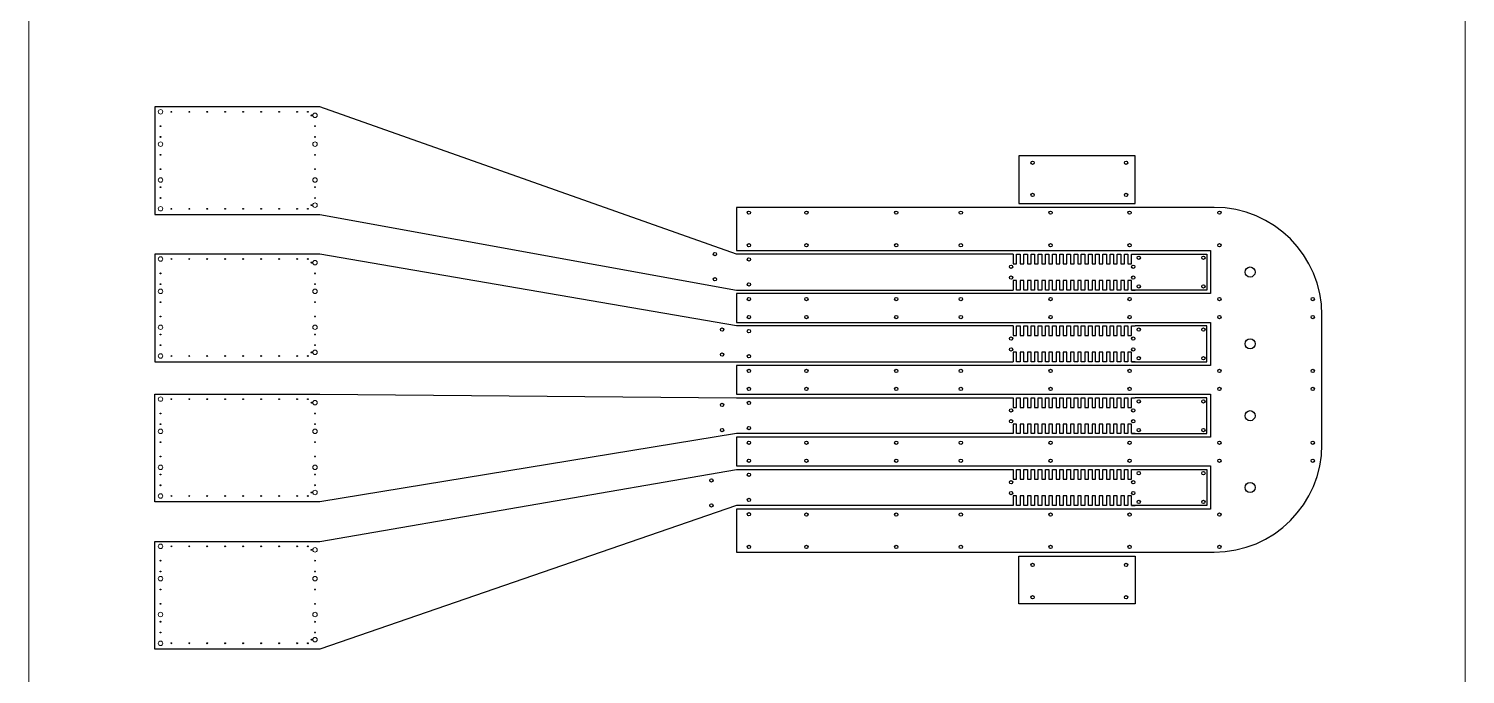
# Model space of a CAD drawing. Header units: millimetres. Extents: x 43.3 to 83.3, y 94.2 to 164.2.
# Drawn here: x 43.29 to 83.29, y 121.8 to 139.78 of the extents above; entities that cross this region are included whole.
import ezdxf

# ---------------------------------------------------------------- set-up
doc = ezdxf.new("R2010")
doc.units = ezdxf.units.MM
doc.layers.add('Foil', color=5, linetype='Continuous')

msp = doc.modelspace()

# ---------------------------------------------------------------- linework, layer by layer
at = {"layer": 'Foil', "linetype": 'Continuous', "lineweight": 0}
for p, q in [((43.292, 94.211), (43.292, 164.211)), ((83.292, 164.211), (83.292, 94.211))]:
    msp.add_line(p, q, dxfattribs=at)
at = {"layer": 'Foil'}
for p, q in [((51.4, 137.6), (46.8, 137.6)), ((46.8, 137.6), (46.8, 134.6)), ((63, 133.5), (51.4, 137.6)), ((74, 136.236), (70.857, 136.236)), ((70.857, 136.236), (70.857, 134.91)), ((74.1, 136.236), (74, 136.236)), ((74.1, 134.91), (74.1, 136.236)), ((70.5, 134.8), (63, 134.8)), ((63, 134.8), (63, 133.6)), ((74.2, 134.8), (70.5, 134.8)), ((70.857, 134.91), (74, 134.91)), ((74, 134.91), (74.1, 134.91)), ((76.2, 134.8), (74.2, 134.8)), ((76.3, 134.8), (76.2, 134.8)), ((46.8, 134.6), (51.4, 134.6)), ((51.4, 134.6), (63, 132.5)), ((63, 133.6), (76.1, 133.6)), ((76.1, 133.6), (76.2, 133.6)), ((76.2, 133.6), (76.2, 132.5)), ((51.4, 133.5), (46.8, 133.5)), ((46.8, 133.5), (46.8, 130.5)), ((63, 131.5), (51.4, 133.5)), ((67.6, 133.5), (63, 133.5)), ((70.4, 133.5), (67.6, 133.5)), ((70.7, 133.5), (70.4, 133.5)), ((70.7, 133.5), (70.7, 133.233)), ((70.7, 133.233), (70.8, 133.233)), ((70.8, 133.233), (70.8, 133.5)), ((70.8, 133.5), (70.9, 133.5)), ((70.9, 133.5), (70.9, 133.233)), ((70.9, 133.233), (71, 133.233)), ((71, 133.233), (71, 133.5)), ((71, 133.5), (71.1, 133.5)), ((71.1, 133.5), (71.1, 133.233)), ((71.1, 133.233), (71.2, 133.233)), ((71.2, 133.233), (71.2, 133.5)), ((71.2, 133.5), (71.3, 133.5)), ((71.3, 133.5), (71.3, 133.233)), ((71.3, 133.233), (71.4, 133.233)), ((71.4, 133.233), (71.4, 133.5)), ((71.4, 133.5), (71.5, 133.5)), ((71.5, 133.5), (71.5, 133.233)), ((71.5, 133.233), (71.6, 133.233)), ((71.6, 133.233), (71.6, 133.5)), ((71.6, 133.5), (71.7, 133.5)), ((71.7, 133.5), (71.7, 133.233)), ((71.7, 133.233), (71.8, 133.233)), ((71.8, 133.233), (71.8, 133.5)), ((71.8, 133.5), (71.9, 133.5)), ((71.9, 133.5), (71.9, 133.233)), ((71.9, 133.233), (72, 133.233)), ((72, 133.233), (72, 133.5)), ((72, 133.5), (72.1, 133.5)), ((72.1, 133.5), (72.1, 133.233)), ((72.1, 133.233), (72.2, 133.233)), ((72.2, 133.233), (72.2, 133.5)), ((72.2, 133.5), (72.3, 133.5)), ((72.3, 133.5), (72.3, 133.233)), ((72.3, 133.233), (72.4, 133.233)), ((72.4, 133.233), (72.4, 133.5)), ((72.4, 133.5), (72.5, 133.5)), ((72.5, 133.5), (72.5, 133.233)), ((72.5, 133.233), (72.6, 133.233)), ((72.6, 133.233), (72.6, 133.5)), ((72.6, 133.5), (72.7, 133.5)), ((72.7, 133.5), (72.7, 133.233)), ((72.7, 133.233), (72.8, 133.233)), ((72.8, 133.233), (72.8, 133.5)), ((72.8, 133.5), (72.9, 133.5)), ((72.9, 133.5), (72.9, 133.233)), ((72.9, 133.233), (73, 133.233)), ((73, 133.233), (73, 133.5)), ((73, 133.5), (73.1, 133.5)), ((73.1, 133.5), (73.1, 133.233)), ((73.1, 133.233), (73.2, 133.233)), ((73.2, 133.233), (73.2, 133.5)), ((73.2, 133.5), (73.3, 133.5)), ((73.3, 133.5), (73.3, 133.233)), ((73.3, 133.233), (73.4, 133.233)), ((73.4, 133.233), (73.4, 133.5)), ((73.4, 133.5), (73.5, 133.5)), ((73.5, 133.5), (73.5, 133.233)), ((73.5, 133.233), (73.6, 133.233)), ((73.6, 133.233), (73.6, 133.5)), ((73.6, 133.5), (73.7, 133.5)), ((73.7, 133.5), (73.7, 133.233)), ((73.7, 133.233), (73.8, 133.233)), ((73.8, 133.233), (73.8, 133.5)), ((73.8, 133.5), (73.9, 133.5)), ((73.9, 133.5), (73.9, 133.233)), ((73.9, 133.233), (74, 133.233)), ((74, 133.5), (74.1, 133.5)), ((74, 133.233), (74, 133.5)), ((74, 133.5), (74.1, 133.5)), ((74.1, 133.5), (76.1, 133.5)), ((76.1, 133.5), (76.1, 132.5)), ((63, 132.5), (63.9, 132.5)), ((76.2, 132.4), (63, 132.4)), ((63, 132.4), (63, 131.6)), ((63.9, 132.5), (67.6, 132.5)), ((67.6, 132.5), (70.4, 132.5)), ((70.4, 132.5), (70.7, 132.5)), ((70.8, 132.767), (70.7, 132.767)), ((70.7, 132.767), (70.7, 132.5)), ((70.8, 132.5), (70.8, 132.767)), ((70.9, 132.5), (70.8, 132.5)), ((71, 132.767), (70.9, 132.767)), ((70.9, 132.767), (70.9, 132.5)), ((71, 132.5), (71, 132.767)), ((71.1, 132.5), (71, 132.5)), ((71.2, 132.767), (71.1, 132.767)), ((71.1, 132.767), (71.1, 132.5)), ((71.2, 132.5), (71.2, 132.767)), ((71.3, 132.5), (71.2, 132.5)), ((71.4, 132.767), (71.3, 132.767)), ((71.3, 132.767), (71.3, 132.5)), ((71.4, 132.5), (71.4, 132.767)), ((71.5, 132.5), (71.4, 132.5)), ((71.6, 132.767), (71.5, 132.767)), ((71.5, 132.767), (71.5, 132.5)), ((71.6, 132.5), (71.6, 132.767)), ((71.7, 132.5), (71.6, 132.5)), ((71.8, 132.767), (71.7, 132.767)), ((71.7, 132.767), (71.7, 132.5)), ((71.8, 132.5), (71.8, 132.767)), ((71.9, 132.5), (71.8, 132.5)), ((72, 132.767), (71.9, 132.767)), ((71.9, 132.767), (71.9, 132.5)), ((72, 132.5), (72, 132.767)), ((72.1, 132.5), (72, 132.5)), ((72.2, 132.767), (72.1, 132.767)), ((72.1, 132.767), (72.1, 132.5)), ((72.2, 132.5), (72.2, 132.767)), ((72.3, 132.5), (72.2, 132.5)), ((72.4, 132.767), (72.3, 132.767)), ((72.3, 132.767), (72.3, 132.5)), ((72.4, 132.5), (72.4, 132.767)), ((72.5, 132.5), (72.4, 132.5)), ((72.6, 132.767), (72.5, 132.767)), ((72.5, 132.767), (72.5, 132.5)), ((72.6, 132.5), (72.6, 132.767)), ((72.7, 132.5), (72.6, 132.5)), ((72.8, 132.767), (72.7, 132.767)), ((72.7, 132.767), (72.7, 132.5)), ((72.8, 132.5), (72.8, 132.767)), ((72.9, 132.5), (72.8, 132.5)), ((73, 132.767), (72.9, 132.767)), ((72.9, 132.767), (72.9, 132.5)), ((73, 132.5), (73, 132.767)), ((73.1, 132.5), (73, 132.5)), ((73.2, 132.767), (73.1, 132.767)), ((73.1, 132.767), (73.1, 132.5)), ((73.2, 132.5), (73.2, 132.767)), ((73.3, 132.5), (73.2, 132.5)), ((73.4, 132.767), (73.3, 132.767)), ((73.3, 132.767), (73.3, 132.5)), ((73.4, 132.5), (73.4, 132.767)), ((73.5, 132.5), (73.4, 132.5)), ((73.6, 132.767), (73.5, 132.767)), ((73.5, 132.767), (73.5, 132.5)), ((73.6, 132.5), (73.6, 132.767)), ((73.7, 132.5), (73.6, 132.5)), ((73.8, 132.767), (73.7, 132.767)), ((73.7, 132.767), (73.7, 132.5)), ((73.8, 132.5), (73.8, 132.767)), ((73.9, 132.5), (73.8, 132.5)), ((74, 132.767), (73.9, 132.767)), ((73.9, 132.767), (73.9, 132.5)), ((74, 132.5), (74, 132.767)), ((74, 132.5), (74.1, 132.5)), ((74.1, 132.5), (74, 132.5)), ((76.1, 132.5), (74.1, 132.5)), ((76.2, 132.5), (76.2, 132.4)), ((79.3, 130.2), (79.3, 131.8)), ((63, 131.6), (76.1, 131.6)), ((64, 131.5), (63, 131.5)), ((67.6, 131.5), (64, 131.5)), ((70.4, 131.5), (67.6, 131.5)), ((70.7, 131.5), (70.4, 131.5)), ((70.7, 131.5), (70.7, 131.233)), ((70.7, 131.233), (70.8, 131.233)), ((70.8, 131.233), (70.8, 131.5)), ((70.8, 131.5), (70.9, 131.5)), ((70.9, 131.5), (70.9, 131.233)), ((70.9, 131.233), (71, 131.233)), ((71, 131.233), (71, 131.5)), ((71, 131.5), (71.1, 131.5)), ((71.1, 131.5), (71.1, 131.233)), ((71.1, 131.233), (71.2, 131.233)), ((71.2, 131.233), (71.2, 131.5)), ((71.2, 131.5), (71.3, 131.5)), ((71.3, 131.5), (71.3, 131.233)), ((71.3, 131.233), (71.4, 131.233)), ((71.4, 131.233), (71.4, 131.5)), ((71.4, 131.5), (71.5, 131.5)), ((71.5, 131.5), (71.5, 131.233)), ((71.5, 131.233), (71.6, 131.233)), ((71.6, 131.233), (71.6, 131.5)), ((71.6, 131.5), (71.7, 131.5)), ((71.7, 131.5), (71.7, 131.233)), ((71.7, 131.233), (71.8, 131.233)), ((71.8, 131.233), (71.8, 131.5)), ((71.8, 131.5), (71.9, 131.5)), ((71.9, 131.5), (71.9, 131.233)), ((71.9, 131.233), (72, 131.233)), ((72, 131.233), (72, 131.5)), ((72, 131.5), (72.1, 131.5)), ((72.1, 131.5), (72.1, 131.233)), ((72.1, 131.233), (72.2, 131.233)), ((72.2, 131.233), (72.2, 131.5)), ((72.2, 131.5), (72.3, 131.5)), ((72.3, 131.5), (72.3, 131.233)), ((72.3, 131.233), (72.4, 131.233)), ((72.4, 131.233), (72.4, 131.5)), ((72.4, 131.5), (72.5, 131.5)), ((72.5, 131.5), (72.5, 131.233)), ((72.5, 131.233), (72.6, 131.233)), ((72.6, 131.233), (72.6, 131.5)), ((72.6, 131.5), (72.7, 131.5)), ((72.7, 131.5), (72.7, 131.233)), ((72.7, 131.233), (72.8, 131.233)), ((72.8, 131.233), (72.8, 131.5)), ((72.8, 131.5), (72.9, 131.5)), ((72.9, 131.5), (72.9, 131.233)), ((72.9, 131.233), (73, 131.233)), ((73, 131.233), (73, 131.5)), ((73, 131.5), (73.1, 131.5)), ((73.1, 131.5), (73.1, 131.233)), ((73.1, 131.233), (73.2, 131.233)), ((73.2, 131.233), (73.2, 131.5)), ((73.2, 131.5), (73.3, 131.5)), ((73.3, 131.5), (73.3, 131.233)), ((73.3, 131.233), (73.4, 131.233)), ((73.4, 131.233), (73.4, 131.5)), ((73.4, 131.5), (73.5, 131.5)), ((73.5, 131.5), (73.5, 131.233)), ((73.5, 131.233), (73.6, 131.233)), ((73.6, 131.233), (73.6, 131.5)), ((73.6, 131.5), (73.7, 131.5)), ((73.7, 131.5), (73.7, 131.233)), ((73.7, 131.233), (73.8, 131.233)), ((73.8, 131.233), (73.8, 131.5)), ((73.8, 131.5), (73.9, 131.5)), ((73.9, 131.5), (73.9, 131.233)), ((73.9, 131.233), (74, 131.233)), ((74, 131.233), (74, 131.5)), ((74, 131.5), (74.1, 131.5)), ((76.1, 131.5), (74.1, 131.5)), ((76.1, 131.6), (76.2, 131.6)), ((76.1, 130.5), (76.1, 131.5)), ((76.2, 131.6), (76.2, 130.4)), ((46.8, 130.5), (51.4, 130.5)), ((51.4, 130.5), (63, 130.5)), ((63, 130.5), (63.9, 130.5)), ((76.2, 130.4), (63, 130.4)), ((63, 130.4), (63, 129.6)), ((63.9, 130.5), (67.6, 130.5)), ((67.6, 130.5), (70.4, 130.5)), ((70.4, 130.5), (70.7, 130.5)), ((70.8, 130.767), (70.7, 130.767)), ((70.7, 130.767), (70.7, 130.5)), ((70.8, 130.5), (70.8, 130.767)), ((70.9, 130.5), (70.8, 130.5)), ((71, 130.767), (70.9, 130.767)), ((70.9, 130.767), (70.9, 130.5)), ((71, 130.5), (71, 130.767)), ((71.1, 130.5), (71, 130.5)), ((71.2, 130.767), (71.1, 130.767)), ((71.1, 130.767), (71.1, 130.5)), ((71.2, 130.5), (71.2, 130.767)), ((71.3, 130.5), (71.2, 130.5)), ((71.4, 130.767), (71.3, 130.767)), ((71.3, 130.767), (71.3, 130.5)), ((71.4, 130.5), (71.4, 130.767)), ((71.5, 130.5), (71.4, 130.5)), ((71.6, 130.767), (71.5, 130.767)), ((71.5, 130.767), (71.5, 130.5)), ((71.6, 130.5), (71.6, 130.767)), ((71.7, 130.5), (71.6, 130.5)), ((71.8, 130.767), (71.7, 130.767)), ((71.7, 130.767), (71.7, 130.5)), ((71.8, 130.5), (71.8, 130.767)), ((71.9, 130.5), (71.8, 130.5)), ((72, 130.767), (71.9, 130.767)), ((71.9, 130.767), (71.9, 130.5)), ((72, 130.5), (72, 130.767)), ((72.1, 130.5), (72, 130.5)), ((72.2, 130.767), (72.1, 130.767)), ((72.1, 130.767), (72.1, 130.5)), ((72.2, 130.5), (72.2, 130.767)), ((72.3, 130.5), (72.2, 130.5)), ((72.4, 130.767), (72.3, 130.767)), ((72.3, 130.767), (72.3, 130.5)), ((72.4, 130.5), (72.4, 130.767)), ((72.5, 130.5), (72.4, 130.5)), ((72.6, 130.767), (72.5, 130.767)), ((72.5, 130.767), (72.5, 130.5)), ((72.6, 130.5), (72.6, 130.767)), ((72.7, 130.5), (72.6, 130.5)), ((72.8, 130.767), (72.7, 130.767)), ((72.7, 130.767), (72.7, 130.5)), ((72.8, 130.5), (72.8, 130.767)), ((72.9, 130.5), (72.8, 130.5)), ((73, 130.767), (72.9, 130.767)), ((72.9, 130.767), (72.9, 130.5)), ((73, 130.5), (73, 130.767)), ((73.1, 130.5), (73, 130.5)), ((73.2, 130.767), (73.1, 130.767)), ((73.1, 130.767), (73.1, 130.5)), ((73.2, 130.5), (73.2, 130.767)), ((73.3, 130.5), (73.2, 130.5)), ((73.4, 130.767), (73.3, 130.767)), ((73.3, 130.767), (73.3, 130.5)), ((73.4, 130.5), (73.4, 130.767)), ((73.5, 130.5), (73.4, 130.5)), ((73.6, 130.767), (73.5, 130.767)), ((73.5, 130.767), (73.5, 130.5)), ((73.6, 130.5), (73.6, 130.767)), ((73.7, 130.5), (73.6, 130.5)), ((73.8, 130.767), (73.7, 130.767)), ((73.7, 130.767), (73.7, 130.5)), ((73.8, 130.5), (73.8, 130.767)), ((73.9, 130.5), (73.8, 130.5)), ((74, 130.767), (73.9, 130.767)), ((73.9, 130.767), (73.9, 130.5)), ((74, 130.5), (74, 130.767)), ((74, 130.5), (74.1, 130.5)), ((74.1, 130.5), (74, 130.5)), ((74.1, 130.5), (76.1, 130.5)), ((79.3, 129.8), (79.3, 130.2)), ((79.3, 128.2), (79.3, 129.8)), ((46.8, 126.6), (46.8, 129.6)), ((46.8, 129.6), (51.4, 129.6)), ((51.4, 129.6), (63, 129.5)), ((63, 129.6), (76.1, 129.6)), ((63, 129.5), (67.6, 129.5)), ((67.6, 129.5), (70.4, 129.5)), ((70.4, 129.5), (70.7, 129.5)), ((70.7, 129.5), (70.7, 129.233)), ((70.7, 129.233), (70.8, 129.233)), ((70.8, 129.233), (70.8, 129.5)), ((70.8, 129.5), (70.9, 129.5)), ((70.9, 129.5), (70.9, 129.233)), ((70.9, 129.233), (71, 129.233)), ((71, 129.233), (71, 129.5)), ((71, 129.5), (71.1, 129.5)), ((71.1, 129.5), (71.1, 129.233)), ((71.1, 129.233), (71.2, 129.233)), ((71.2, 129.233), (71.2, 129.5)), ((71.2, 129.5), (71.3, 129.5)), ((71.3, 129.5), (71.3, 129.233)), ((71.3, 129.233), (71.4, 129.233)), ((71.4, 129.233), (71.4, 129.5)), ((71.4, 129.5), (71.5, 129.5)), ((71.5, 129.5), (71.5, 129.233)), ((71.5, 129.233), (71.6, 129.233)), ((71.6, 129.233), (71.6, 129.5)), ((71.6, 129.5), (71.7, 129.5)), ((71.7, 129.5), (71.7, 129.233)), ((71.7, 129.233), (71.8, 129.233)), ((71.8, 129.233), (71.8, 129.5)), ((71.8, 129.5), (71.9, 129.5)), ((71.9, 129.5), (71.9, 129.233)), ((71.9, 129.233), (72, 129.233)), ((72, 129.233), (72, 129.5)), ((72, 129.5), (72.1, 129.5)), ((72.1, 129.5), (72.1, 129.233)), ((72.1, 129.233), (72.2, 129.233)), ((72.2, 129.233), (72.2, 129.5)), ((72.2, 129.5), (72.3, 129.5)), ((72.3, 129.5), (72.3, 129.233)), ((72.3, 129.233), (72.4, 129.233)), ((72.4, 129.233), (72.4, 129.5)), ((72.4, 129.5), (72.5, 129.5)), ((72.5, 129.5), (72.5, 129.233)), ((72.5, 129.233), (72.6, 129.233)), ((72.6, 129.233), (72.6, 129.5)), ((72.6, 129.5), (72.7, 129.5)), ((72.7, 129.5), (72.7, 129.233)), ((72.7, 129.233), (72.8, 129.233)), ((72.8, 129.233), (72.8, 129.5)), ((72.8, 129.5), (72.9, 129.5)), ((72.9, 129.5), (72.9, 129.233)), ((72.9, 129.233), (73, 129.233)), ((73, 129.233), (73, 129.5)), ((73, 129.5), (73.1, 129.5)), ((73.1, 129.5), (73.1, 129.233)), ((73.1, 129.233), (73.2, 129.233)), ((73.2, 129.233), (73.2, 129.5)), ((73.2, 129.5), (73.3, 129.5)), ((73.3, 129.5), (73.3, 129.233)), ((73.3, 129.233), (73.4, 129.233)), ((73.4, 129.233), (73.4, 129.5)), ((73.4, 129.5), (73.5, 129.5)), ((73.5, 129.5), (73.5, 129.233)), ((73.5, 129.233), (73.6, 129.233)), ((73.6, 129.233), (73.6, 129.5)), ((73.6, 129.5), (73.7, 129.5)), ((73.7, 129.5), (73.7, 129.233)), ((73.7, 129.233), (73.8, 129.233)), ((73.8, 129.233), (73.8, 129.5)), ((73.8, 129.5), (73.9, 129.5)), ((73.9, 129.5), (73.9, 129.233)), ((73.9, 129.233), (74, 129.233)), ((74, 129.233), (74, 129.5)), ((74, 129.5), (74.1, 129.5)), ((76.1, 129.5), (74.1, 129.5)), ((76.1, 129.6), (76.2, 129.6)), ((76.1, 128.5), (76.1, 129.5)), ((76.2, 129.6), (76.2, 128.4)), ((63, 128.5), (51.4, 126.6)), ((63.9, 128.5), (63, 128.5)), ((76.2, 128.4), (63, 128.4)), ((63, 128.4), (63, 127.6)), ((67.6, 128.5), (63.9, 128.5)), ((70.4, 128.5), (67.6, 128.5)), ((70.7, 128.5), (70.4, 128.5)), ((70.8, 128.767), (70.7, 128.767)), ((70.7, 128.767), (70.7, 128.5)), ((70.8, 128.5), (70.8, 128.767)), ((70.9, 128.5), (70.8, 128.5)), ((71, 128.767), (70.9, 128.767)), ((70.9, 128.767), (70.9, 128.5)), ((71, 128.5), (71, 128.767)), ((71.1, 128.5), (71, 128.5)), ((71.2, 128.767), (71.1, 128.767)), ((71.1, 128.767), (71.1, 128.5)), ((71.2, 128.5), (71.2, 128.767)), ((71.3, 128.5), (71.2, 128.5)), ((71.4, 128.767), (71.3, 128.767)), ((71.3, 128.767), (71.3, 128.5)), ((71.4, 128.5), (71.4, 128.767)), ((71.5, 128.5), (71.4, 128.5)), ((71.6, 128.767), (71.5, 128.767)), ((71.5, 128.767), (71.5, 128.5)), ((71.6, 128.5), (71.6, 128.767)), ((71.7, 128.5), (71.6, 128.5)), ((71.8, 128.767), (71.7, 128.767)), ((71.7, 128.767), (71.7, 128.5)), ((71.8, 128.5), (71.8, 128.767)), ((71.9, 128.5), (71.8, 128.5)), ((72, 128.767), (71.9, 128.767)), ((71.9, 128.767), (71.9, 128.5)), ((72, 128.5), (72, 128.767)), ((72.1, 128.5), (72, 128.5)), ((72.2, 128.767), (72.1, 128.767)), ((72.1, 128.767), (72.1, 128.5)), ((72.2, 128.5), (72.2, 128.767)), ((72.3, 128.5), (72.2, 128.5)), ((72.4, 128.767), (72.3, 128.767)), ((72.3, 128.767), (72.3, 128.5)), ((72.4, 128.5), (72.4, 128.767)), ((72.5, 128.5), (72.4, 128.5)), ((72.6, 128.767), (72.5, 128.767)), ((72.5, 128.767), (72.5, 128.5)), ((72.6, 128.5), (72.6, 128.767)), ((72.7, 128.5), (72.6, 128.5)), ((72.8, 128.767), (72.7, 128.767)), ((72.7, 128.767), (72.7, 128.5)), ((72.8, 128.5), (72.8, 128.767)), ((72.9, 128.5), (72.8, 128.5)), ((73, 128.767), (72.9, 128.767)), ((72.9, 128.767), (72.9, 128.5)), ((73, 128.5), (73, 128.767)), ((73.1, 128.5), (73, 128.5)), ((73.2, 128.767), (73.1, 128.767)), ((73.1, 128.767), (73.1, 128.5)), ((73.2, 128.5), (73.2, 128.767)), ((73.3, 128.5), (73.2, 128.5)), ((73.4, 128.767), (73.3, 128.767)), ((73.3, 128.767), (73.3, 128.5)), ((73.4, 128.5), (73.4, 128.767)), ((73.5, 128.5), (73.4, 128.5)), ((73.6, 128.767), (73.5, 128.767)), ((73.5, 128.767), (73.5, 128.5)), ((73.6, 128.5), (73.6, 128.767)), ((73.7, 128.5), (73.6, 128.5)), ((73.8, 128.767), (73.7, 128.767)), ((73.7, 128.767), (73.7, 128.5)), ((73.8, 128.5), (73.8, 128.767)), ((73.9, 128.5), (73.8, 128.5)), ((74, 128.767), (73.9, 128.767)), ((73.9, 128.767), (73.9, 128.5)), ((74, 128.5), (74, 128.767)), ((74, 128.5), (74.1, 128.5)), ((74.1, 128.5), (74, 128.5)), ((74.1, 128.5), (76.1, 128.5)), ((51.4, 125.5), (63, 127.5)), ((63, 127.6), (76.1, 127.6)), ((63, 127.5), (64, 127.5)), ((64, 127.5), (67.6, 127.5)), ((67.6, 127.5), (70.4, 127.5)), ((70.4, 127.5), (70.7, 127.5)), ((70.7, 127.5), (70.7, 127.233)), ((70.7, 127.233), (70.8, 127.233)), ((70.8, 127.233), (70.8, 127.5)), ((70.8, 127.5), (70.9, 127.5)), ((70.9, 127.5), (70.9, 127.233)), ((70.9, 127.233), (71, 127.233)), ((71, 127.233), (71, 127.5)), ((71, 127.5), (71.1, 127.5)), ((71.1, 127.5), (71.1, 127.233)), ((71.1, 127.233), (71.2, 127.233)), ((71.2, 127.233), (71.2, 127.5)), ((71.2, 127.5), (71.3, 127.5)), ((71.3, 127.5), (71.3, 127.233)), ((71.3, 127.233), (71.4, 127.233)), ((71.4, 127.233), (71.4, 127.5)), ((71.4, 127.5), (71.5, 127.5)), ((71.5, 127.5), (71.5, 127.233)), ((71.5, 127.233), (71.6, 127.233)), ((71.6, 127.233), (71.6, 127.5)), ((71.6, 127.5), (71.7, 127.5)), ((71.7, 127.5), (71.7, 127.233)), ((71.7, 127.233), (71.8, 127.233)), ((71.8, 127.233), (71.8, 127.5)), ((71.8, 127.5), (71.9, 127.5)), ((71.9, 127.5), (71.9, 127.233)), ((71.9, 127.233), (72, 127.233)), ((72, 127.233), (72, 127.5)), ((72, 127.5), (72.1, 127.5)), ((72.1, 127.5), (72.1, 127.233)), ((72.1, 127.233), (72.2, 127.233)), ((72.2, 127.233), (72.2, 127.5)), ((72.2, 127.5), (72.3, 127.5)), ((72.3, 127.5), (72.3, 127.233)), ((72.3, 127.233), (72.4, 127.233)), ((72.4, 127.233), (72.4, 127.5)), ((72.4, 127.5), (72.5, 127.5)), ((72.5, 127.5), (72.5, 127.233)), ((72.5, 127.233), (72.6, 127.233)), ((72.6, 127.233), (72.6, 127.5)), ((72.6, 127.5), (72.7, 127.5)), ((72.7, 127.5), (72.7, 127.233)), ((72.7, 127.233), (72.8, 127.233)), ((72.8, 127.233), (72.8, 127.5)), ((72.8, 127.5), (72.9, 127.5)), ((72.9, 127.5), (72.9, 127.233)), ((72.9, 127.233), (73, 127.233)), ((73, 127.233), (73, 127.5)), ((73, 127.5), (73.1, 127.5)), ((73.1, 127.5), (73.1, 127.233)), ((73.1, 127.233), (73.2, 127.233)), ((73.2, 127.233), (73.2, 127.5)), ((73.2, 127.5), (73.3, 127.5)), ((73.3, 127.5), (73.3, 127.233)), ((73.3, 127.233), (73.4, 127.233)), ((73.4, 127.233), (73.4, 127.5)), ((73.4, 127.5), (73.5, 127.5)), ((73.5, 127.5), (73.5, 127.233)), ((73.5, 127.233), (73.6, 127.233)), ((73.6, 127.233), (73.6, 127.5)), ((73.6, 127.5), (73.7, 127.5)), ((73.7, 127.5), (73.7, 127.233)), ((73.7, 127.233), (73.8, 127.233)), ((73.8, 127.233), (73.8, 127.5)), ((73.8, 127.5), (73.9, 127.5)), ((73.9, 127.5), (73.9, 127.233)), ((73.9, 127.233), (74, 127.233)), ((74, 127.233), (74, 127.5)), ((74, 127.5), (74.1, 127.5)), ((74.1, 127.5), (76.1, 127.5)), ((76.1, 127.6), (76.2, 127.6)), ((76.1, 127.5), (76.1, 126.5)), ((76.2, 127.6), (76.2, 126.4)), ((51.4, 126.6), (46.8, 126.6)), ((63, 126.5), (51.4, 122.5)), ((63.9, 126.5), (63, 126.5)), ((76.2, 126.4), (63, 126.4)), ((63, 126.4), (63, 125.2)), ((67.6, 126.5), (63.9, 126.5)), ((70.4, 126.5), (67.6, 126.5)), ((70.7, 126.5), (70.4, 126.5)), ((70.8, 126.767), (70.7, 126.767)), ((70.7, 126.767), (70.7, 126.5)), ((70.8, 126.5), (70.8, 126.767)), ((70.9, 126.5), (70.8, 126.5)), ((71, 126.767), (70.9, 126.767)), ((70.9, 126.767), (70.9, 126.5)), ((71, 126.5), (71, 126.767)), ((71.1, 126.5), (71, 126.5)), ((71.2, 126.767), (71.1, 126.767)), ((71.1, 126.767), (71.1, 126.5)), ((71.2, 126.5), (71.2, 126.767)), ((71.3, 126.5), (71.2, 126.5)), ((71.4, 126.767), (71.3, 126.767)), ((71.3, 126.767), (71.3, 126.5)), ((71.4, 126.5), (71.4, 126.767)), ((71.5, 126.5), (71.4, 126.5)), ((71.6, 126.767), (71.5, 126.767)), ((71.5, 126.767), (71.5, 126.5)), ((71.6, 126.5), (71.6, 126.767)), ((71.7, 126.5), (71.6, 126.5)), ((71.8, 126.767), (71.7, 126.767)), ((71.7, 126.767), (71.7, 126.5)), ((71.8, 126.5), (71.8, 126.767)), ((71.9, 126.5), (71.8, 126.5)), ((72, 126.767), (71.9, 126.767)), ((71.9, 126.767), (71.9, 126.5)), ((72, 126.5), (72, 126.767)), ((72.1, 126.5), (72, 126.5)), ((72.2, 126.767), (72.1, 126.767)), ((72.1, 126.767), (72.1, 126.5)), ((72.2, 126.5), (72.2, 126.767)), ((72.3, 126.5), (72.2, 126.5)), ((72.4, 126.767), (72.3, 126.767)), ((72.3, 126.767), (72.3, 126.5)), ((72.4, 126.5), (72.4, 126.767)), ((72.5, 126.5), (72.4, 126.5)), ((72.6, 126.767), (72.5, 126.767)), ((72.5, 126.767), (72.5, 126.5)), ((72.6, 126.5), (72.6, 126.767)), ((72.7, 126.5), (72.6, 126.5)), ((72.8, 126.767), (72.7, 126.767)), ((72.7, 126.767), (72.7, 126.5)), ((72.8, 126.5), (72.8, 126.767)), ((72.9, 126.5), (72.8, 126.5)), ((73, 126.767), (72.9, 126.767)), ((72.9, 126.767), (72.9, 126.5)), ((73, 126.5), (73, 126.767)), ((73.1, 126.5), (73, 126.5)), ((73.2, 126.767), (73.1, 126.767)), ((73.1, 126.767), (73.1, 126.5)), ((73.2, 126.5), (73.2, 126.767)), ((73.3, 126.5), (73.2, 126.5)), ((73.4, 126.767), (73.3, 126.767)), ((73.3, 126.767), (73.3, 126.5)), ((73.4, 126.5), (73.4, 126.767)), ((73.5, 126.5), (73.4, 126.5)), ((73.6, 126.767), (73.5, 126.767)), ((73.5, 126.767), (73.5, 126.5)), ((73.6, 126.5), (73.6, 126.767)), ((73.7, 126.5), (73.6, 126.5)), ((73.8, 126.767), (73.7, 126.767)), ((73.7, 126.767), (73.7, 126.5)), ((73.8, 126.5), (73.8, 126.767)), ((73.9, 126.5), (73.8, 126.5)), ((74, 126.767), (73.9, 126.767)), ((73.9, 126.767), (73.9, 126.5)), ((74, 126.5), (74, 126.767)), ((74, 126.5), (74.1, 126.5)), ((74.1, 126.5), (74, 126.5)), ((76.1, 126.5), (74.1, 126.5)), ((46.8, 122.5), (46.8, 125.5)), ((46.8, 125.5), (51.4, 125.5)), ((63, 125.2), (70.5, 125.2)), ((70.5, 125.2), (74.2, 125.2)), ((74.2, 125.2), (76.2, 125.2)), ((76.2, 125.2), (76.3, 125.2)), ((70.857, 123.764), (70.857, 125.09)), ((70.857, 125.09), (74, 125.09)), ((74, 125.09), (74.1, 125.09)), ((74.1, 125.09), (74.1, 123.764)), ((74, 123.764), (70.857, 123.764)), ((74.1, 123.764), (74, 123.764)), ((51.4, 122.5), (46.8, 122.5))]:
    msp.add_line(p, q, dxfattribs=at)
at = {"layer": 'Foil', "linetype": 'Continuous', "lineweight": 0}
for centre in [(46.963, 137.463), (51.263, 137.363), (46.963, 136.563), (51.263, 136.563), (46.963, 135.563), (51.263, 135.563), (46.963, 134.763), (51.263, 134.863), (46.963, 133.363), (51.263, 133.263), (46.963, 132.463), (51.263, 132.463), (46.963, 131.463), (51.263, 131.463), (51.263, 130.763), (46.963, 130.663), (46.963, 129.463), (51.263, 129.363), (46.963, 128.563), (51.263, 128.563), (46.963, 127.563), (51.263, 127.563), (46.963, 126.763), (51.263, 126.863), (46.963, 125.363), (51.263, 125.263), (46.963, 124.463), (51.263, 124.463), (46.963, 123.463), (51.263, 123.463), (51.263, 122.763), (46.963, 122.663)]:
    msp.add_circle(centre, 0.0626, dxfattribs=at)
at = {"layer": 'Foil'}
for centre, radius in [((47.263, 137.463), 0.0114), ((47.763, 137.463), 0.0114), ((48.263, 137.463), 0.0114), ((48.763, 137.463), 0.0114), ((49.263, 137.463), 0.0114), ((49.763, 137.463), 0.0114), ((50.263, 137.463), 0.0114), ((50.763, 137.463), 0.0114), ((51.063, 137.463), 0.0114), ((51.163, 137.363), 0.0114), ((46.963, 137.063), 0.0114), ((51.263, 137.063), 0.0114), ((46.963, 136.763), 0.0114), ((51.263, 136.763), 0.0114), ((46.963, 136.263), 0.0114), ((51.263, 136.263), 0.0114), ((71.246, 136.046), 0.0463), ((73.846, 136.046), 0.0463), ((46.963, 135.863), 0.0114), ((51.263, 135.863), 0.0114), ((46.963, 135.363), 0.0114), ((51.263, 135.363), 0.0114), ((46.963, 135.063), 0.0114), ((51.163, 134.863), 0.0114), ((51.263, 135.063), 0.0114), ((71.246, 135.146), 0.0463), ((73.846, 135.146), 0.0463), ((47.263, 134.763), 0.0114), ((47.763, 134.763), 0.0114), ((48.263, 134.763), 0.0114), ((48.763, 134.763), 0.0114), ((49.263, 134.763), 0.0114), ((49.763, 134.763), 0.0114), ((50.263, 134.763), 0.0114), ((50.763, 134.763), 0.0114), ((51.063, 134.763), 0.0114), ((63.346, 134.654), 0.0463), ((64.946, 134.654), 0.0463), ((67.446, 134.654), 0.0463), ((69.246, 134.654), 0.0463), ((71.746, 134.654), 0.0463), ((73.946, 134.654), 0.0463), ((76.446, 134.654), 0.0463), ((63.346, 133.746), 0.0463), ((64.946, 133.746), 0.0463), ((67.446, 133.746), 0.0463), ((69.246, 133.746), 0.0463), ((71.746, 133.746), 0.0463), ((73.946, 133.746), 0.0463), ((76.446, 133.746), 0.0463), ((47.263, 133.363), 0.0114), ((47.763, 133.363), 0.0114), ((48.263, 133.363), 0.0114), ((48.763, 133.363), 0.0114), ((49.263, 133.363), 0.0114), ((49.763, 133.363), 0.0114), ((50.263, 133.363), 0.0114), ((50.763, 133.363), 0.0114), ((51.063, 133.363), 0.0114), ((51.163, 133.263), 0.0114), ((62.4, 133.5), 0.0463), ((63.346, 133.354), 0.0463), ((74.2, 133.4), 0.0463), ((76, 133.4), 0.0463), ((46.963, 132.963), 0.0114), ((51.263, 132.963), 0.0114), ((62.4, 132.8), 0.0463), ((70.646, 133.146), 0.0463), ((70.646, 132.846), 0.0463), ((74.046, 133.146), 0.0463), ((74.046, 132.846), 0.0463), ((77.3, 133), 0.141), ((46.963, 132.663), 0.0114), ((51.263, 132.663), 0.0114), ((63.346, 132.654), 0.0463), ((74.2, 132.6), 0.0463), ((76, 132.6), 0.0463), ((46.963, 132.163), 0.0114), ((51.263, 132.163), 0.0114), ((63.346, 132.246), 0.0463), ((64.946, 132.246), 0.0463), ((67.446, 132.246), 0.0463), ((69.246, 132.246), 0.0463), ((71.746, 132.246), 0.0463), ((73.946, 132.246), 0.0463), ((76.446, 132.246), 0.0463), ((79.046, 132.246), 0.0463), ((46.963, 131.763), 0.0114), ((51.263, 131.763), 0.0114), ((63.346, 131.746), 0.0463), ((64.946, 131.746), 0.0463), ((67.446, 131.746), 0.0463), ((69.246, 131.746), 0.0463), ((71.746, 131.746), 0.0463), ((73.946, 131.746), 0.0463), ((76.446, 131.746), 0.0463), ((79.046, 131.746), 0.0463), ((46.963, 131.263), 0.0114), ((51.263, 131.263), 0.0114), ((62.6, 131.4), 0.0463), ((63.346, 131.354), 0.0463), ((74.2, 131.4), 0.0463), ((76, 131.4), 0.0463), ((46.963, 130.963), 0.0114), ((51.263, 130.963), 0.0114), ((70.646, 131.146), 0.0463), ((70.646, 130.846), 0.0463), ((74.046, 131.146), 0.0463), ((74.046, 130.846), 0.0463), ((77.3, 131), 0.141), ((47.263, 130.663), 0.0114), ((47.763, 130.663), 0.0114), ((48.263, 130.663), 0.0114), ((48.763, 130.663), 0.0114), ((49.263, 130.663), 0.0114), ((49.763, 130.663), 0.0114), ((50.263, 130.663), 0.0114), ((50.763, 130.663), 0.0114), ((51.063, 130.663), 0.0114), ((51.163, 130.763), 0.0114), ((62.6, 130.7), 0.0463), ((63.346, 130.654), 0.0463), ((74.2, 130.6), 0.0463), ((76, 130.6), 0.0463), ((63.346, 130.246), 0.0463), ((64.946, 130.246), 0.0463), ((67.446, 130.246), 0.0463), ((69.246, 130.246), 0.0463), ((71.746, 130.246), 0.0463), ((73.946, 130.246), 0.0463), ((76.446, 130.246), 0.0463), ((79.046, 130.246), 0.0463), ((63.346, 129.746), 0.0463), ((64.946, 129.746), 0.0463), ((67.446, 129.746), 0.0463), ((69.246, 129.746), 0.0463), ((71.746, 129.746), 0.0463), ((73.946, 129.746), 0.0463), ((76.446, 129.746), 0.0463), ((79.046, 129.746), 0.0463), ((47.263, 129.463), 0.0114), ((47.763, 129.463), 0.0114), ((48.263, 129.463), 0.0114), ((48.763, 129.463), 0.0114), ((49.263, 129.463), 0.0114), ((49.763, 129.463), 0.0114), ((50.263, 129.463), 0.0114), ((50.763, 129.463), 0.0114), ((51.063, 129.463), 0.0114), ((51.163, 129.363), 0.0114), ((62.6, 129.3), 0.0463), ((63.346, 129.354), 0.0463), ((74.2, 129.4), 0.0463), ((76, 129.4), 0.0463), ((46.963, 129.063), 0.0114), ((51.263, 129.063), 0.0114), ((70.646, 129.146), 0.0463), ((70.646, 128.846), 0.0463), ((74.046, 129.146), 0.0463), ((74.046, 128.846), 0.0463), ((77.3, 129), 0.141), ((46.963, 128.763), 0.0114), ((51.263, 128.763), 0.0114), ((62.6, 128.6), 0.0463), ((63.346, 128.654), 0.0463), ((74.2, 128.6), 0.0463), ((76, 128.6), 0.0463), ((46.963, 128.263), 0.0114), ((51.263, 128.263), 0.0114), ((63.346, 128.246), 0.0463), ((64.946, 128.246), 0.0463), ((67.446, 128.246), 0.0463), ((69.246, 128.246), 0.0463), ((71.746, 128.246), 0.0463), ((73.946, 128.246), 0.0463), ((76.446, 128.246), 0.0463), ((79.046, 128.246), 0.0463), ((46.963, 127.863), 0.0114), ((51.263, 127.863), 0.0114), ((63.346, 127.746), 0.0463), ((64.946, 127.746), 0.0463), ((67.446, 127.746), 0.0463), ((69.246, 127.746), 0.0463), ((71.746, 127.746), 0.0463), ((73.946, 127.746), 0.0463), ((76.446, 127.746), 0.0463), ((79.046, 127.746), 0.0463), ((46.963, 127.363), 0.0114), ((51.263, 127.363), 0.0114), ((62.3, 127.2), 0.0463), ((63.346, 127.354), 0.0463), ((74.2, 127.4), 0.0463), ((76, 127.4), 0.0463), ((46.963, 127.063), 0.0114), ((51.163, 126.863), 0.0114), ((51.263, 127.063), 0.0114), ((70.646, 127.146), 0.0463), ((70.646, 126.846), 0.0463), ((74.046, 127.146), 0.0463), ((74.046, 126.846), 0.0463), ((77.3, 127), 0.141), ((47.263, 126.763), 0.0114), ((47.763, 126.763), 0.0114), ((48.263, 126.763), 0.0114), ((48.763, 126.763), 0.0114), ((49.263, 126.763), 0.0114), ((49.763, 126.763), 0.0114), ((50.263, 126.763), 0.0114), ((50.763, 126.763), 0.0114), ((51.063, 126.763), 0.0114), ((62.3, 126.5), 0.0463), ((63.346, 126.654), 0.0463), ((74.2, 126.6), 0.0463), ((76, 126.6), 0.0463), ((63.346, 126.254), 0.0463), ((64.946, 126.246), 0.0463), ((67.446, 126.246), 0.0463), ((69.246, 126.246), 0.0463), ((71.746, 126.246), 0.0463), ((73.946, 126.246), 0.0463), ((76.446, 126.246), 0.0463), ((47.263, 125.363), 0.0114), ((47.763, 125.363), 0.0114), ((48.263, 125.363), 0.0114), ((48.763, 125.363), 0.0114), ((49.263, 125.363), 0.0114), ((49.763, 125.363), 0.0114), ((50.263, 125.363), 0.0114), ((50.763, 125.363), 0.0114), ((51.063, 125.363), 0.0114), ((51.163, 125.263), 0.0114), ((63.346, 125.346), 0.0463), ((64.946, 125.346), 0.0463), ((67.446, 125.346), 0.0463), ((69.246, 125.346), 0.0463), ((71.746, 125.346), 0.0463), ((73.946, 125.346), 0.0463), ((76.446, 125.346), 0.0463), ((46.963, 124.963), 0.0114), ((51.263, 124.963), 0.0114), ((71.246, 124.846), 0.0463), ((73.846, 124.846), 0.0463), ((46.963, 124.663), 0.0114), ((51.263, 124.663), 0.0114), ((46.963, 124.163), 0.0114), ((51.263, 124.163), 0.0114), ((46.963, 123.763), 0.0114), ((51.263, 123.763), 0.0114), ((71.246, 123.946), 0.0463), ((73.846, 123.946), 0.0463), ((46.963, 123.263), 0.0114), ((51.263, 123.263), 0.0114), ((46.963, 122.963), 0.0114), ((51.263, 122.963), 0.0114), ((47.263, 122.663), 0.0114), ((47.763, 122.663), 0.0114), ((48.263, 122.663), 0.0114), ((48.763, 122.663), 0.0114), ((49.263, 122.663), 0.0114), ((49.763, 122.663), 0.0114), ((50.263, 122.663), 0.0114), ((50.763, 122.663), 0.0114), ((51.063, 122.663), 0.0114), ((51.163, 122.763), 0.0114)]:
    msp.add_circle(centre, radius, dxfattribs=at)
for centre, start, end in [((76.3, 131.8), 0, 90), ((76.3, 128.2), 270, 0)]:
    msp.add_arc(centre, 3, start, end, dxfattribs=at)

doc.saveas('drawing.dxf')
